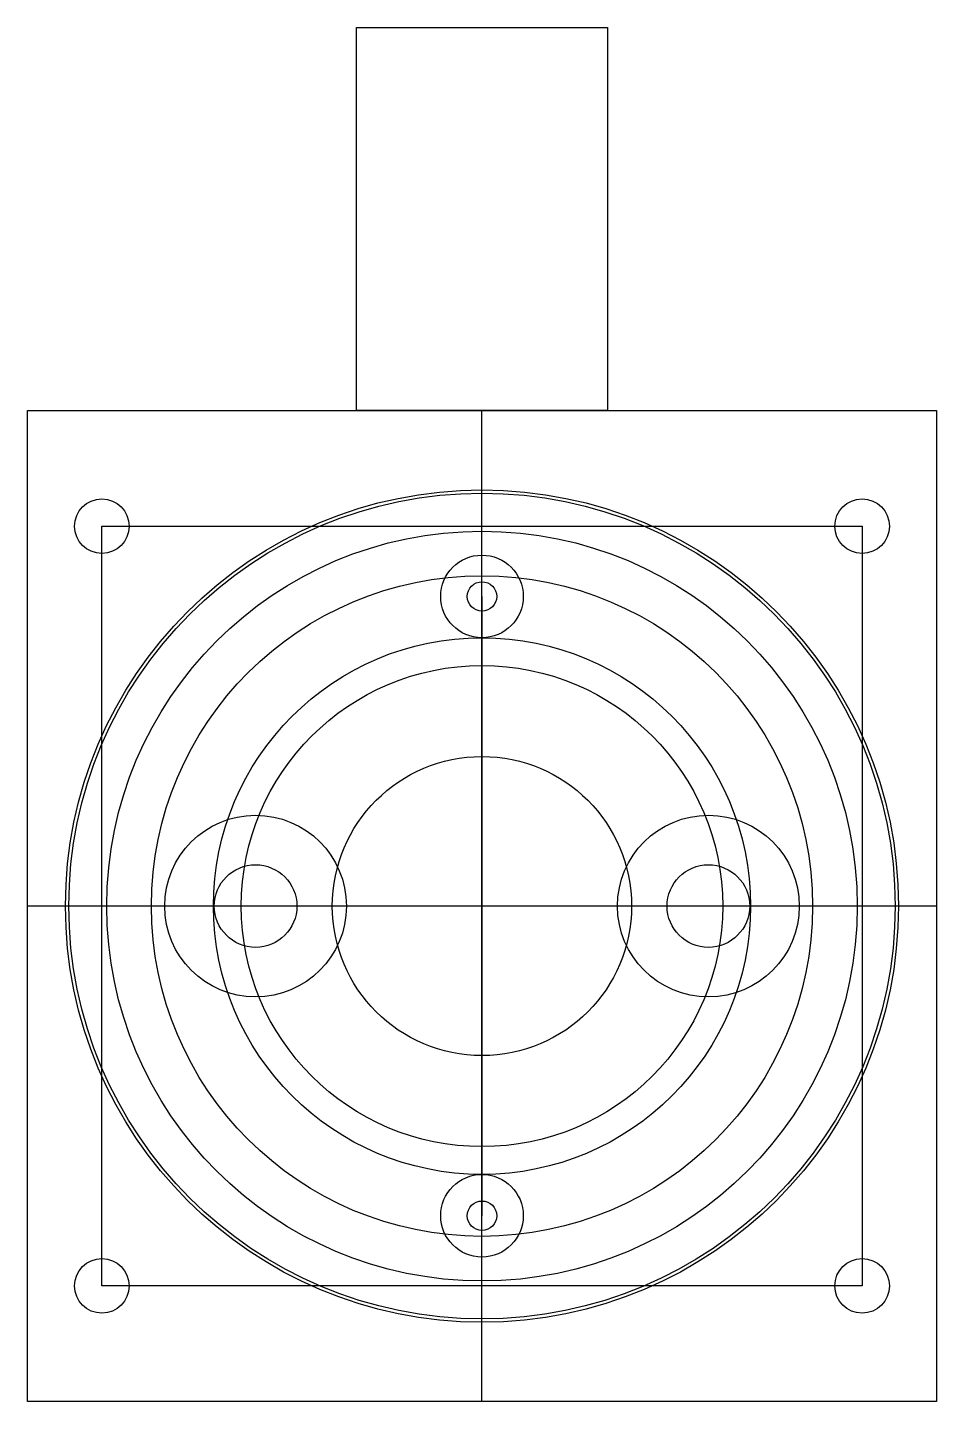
# Model space of a CAD drawing. Extents: x 320.26 to 323.01, y 541.77 to 545.93.
import ezdxf

# ---------------------------------------------------------------- set-up
doc = ezdxf.new("R2010")
doc.units = 0
doc.header["$LTSCALE"] = 2.6966
doc.header["$MEASUREMENT"] = 0
doc.layers.add('UNASSIGNED', color=7, linetype='Continuous', lineweight=0)
doc.layers.add('Z0_CUT500', color=5, linetype='Continuous')

msp = doc.modelspace()

# ---------------------------------------------------------------- linework, layer by layer
at = {"layer": 'UNASSIGNED', "color": 4, "linetype": 'Continuous', "lineweight": 25}
for p, q in [((321.2517, 544.7731), (321.2517, 545.9331)), ((321.2517, 545.9331), (322.0117, 545.9331)), ((322.0117, 545.9331), (322.0117, 544.7731)), ((320.2567, 544.7731), (323.0067, 544.7731)), ((320.2567, 541.7731), (320.2567, 544.7731)), ((322.0117, 544.7731), (321.2517, 544.7731)), ((321.6317, 541.7731), (321.6317, 544.7731)), ((323.0067, 544.7731), (323.0067, 541.7731)), ((320.4817, 544.4231), (322.7817, 544.4231)), ((320.4817, 542.1231), (320.4817, 544.4231)), ((321.6317, 542.1231), (321.6317, 544.4231)), ((322.7817, 544.4231), (322.7817, 542.1231)), ((321.6317, 544.2106), (321.6317, 542.3356)), ((321.6317, 542.5447), (321.6317, 544.0014)), ((323.0067, 543.2731), (320.2567, 543.2731)), ((322.7817, 543.2731), (320.4817, 543.2731)), ((322.3601, 543.2731), (320.9034, 543.2731)), ((322.3167, 543.2731), (320.9467, 543.2731)), ((322.7817, 542.1231), (320.4817, 542.1231)), ((323.0067, 541.7731), (320.2567, 541.7731))]:
    msp.add_line(p, q, dxfattribs=at)
for centre, radius in [((321.6317, 543.2731), 1.25), ((320.4817, 544.4231), 0.0825), ((322.7817, 544.4231), 0.0825), ((321.6317, 543.2731), 1.135), ((321.6317, 544.2106), 0.125), ((321.6317, 543.2731), 1), ((321.6317, 544.2106), 0.0445), ((321.6317, 543.2731), 0.8125), ((321.6317, 543.2731), 0.7283), ((321.6317, 543.2731), 0.4528), ((320.9467, 543.2731), 0.275), ((322.3167, 543.2731), 0.275), ((320.9467, 543.2731), 0.125), ((322.3167, 543.2731), 0.125), ((321.6317, 542.3356), 0.125), ((321.6317, 542.3356), 0.0445), ((320.4817, 542.1231), 0.0825), ((322.7817, 542.1231), 0.0825)]:
    msp.add_circle(centre, radius, dxfattribs=at)
at = {"layer": 'Z0_CUT500', "color": 5, "linetype": 'Continuous', "lineweight": 25}
msp.add_circle((321.6317, 543.2731), 1.26, dxfattribs=at)

doc.saveas('drawing.dxf')
